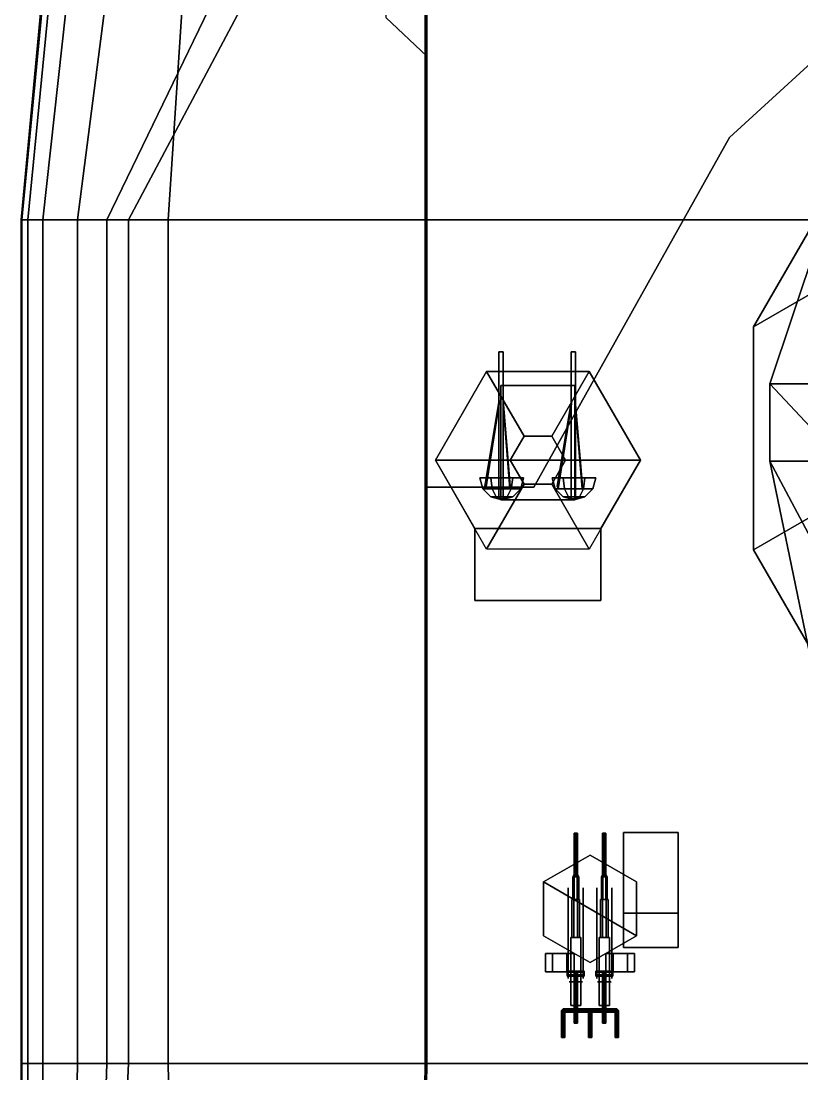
# Model space of a CAD drawing. Header units: millimetres. Extents: x -14 to 14, y -57 to 127.
# Drawn here: x -13.67 to -4.38, y 2.6 to 15.13 of the extents above; entities that cross this region are included whole.
import ezdxf

# ---------------------------------------------------------------- set-up
doc = ezdxf.new("R2010")
doc.units = ezdxf.units.MM
for name, color, linetype in [('barrel', 1, 'Continuous'), ('railings', 6, 'Continuous'), ('sleeve', 5, 'Continuous'), ('turret', 2, 'Continuous')]:
    doc.layers.add(name, color=color, linetype=linetype)

msp = doc.modelspace()

# ---------------------------------------------------------------- linework, layer by layer
for points in [[(-12.74, 22.68), (-12.71, 22.68, -2.81), (-13.66, 12.76, -3.06), (-13.67, 12.76)], [(-11.27, 22.68), (-12.74, 22.68), (-13.67, 12.76), (-11.92, 12.76)], [(-12.71, 22.68, -2.81), (-12.62, 22.68, -3.32), (-13.59, 12.76, -3.53), (-13.66, 12.76, -3.06)], [(-12.62, 22.68, -3.32), (-12.32, 22.68, -3.69), (-13.41, 12.76, -3.88), (-13.59, 12.76, -3.53)], [(-12.32, 22.68, -3.69), (-11.72, 22.68, -3.98), (-13, 12.76, -4.19), (-13.41, 12.76, -3.88)], [(-11.72, 22.68, -3.98), (-7.85, 22.68, -3.98), (-12.65, 12.76, -4.3), (-13, 12.76, -4.19)], [(-7.85, 22.68, -3.98), (-7.12, 22.68, -4.35), (-12.39, 12.76, -4.35), (-12.65, 12.76, -4.3)], [(-7.12, 22.68, -4.35), (7.12, 22.68, -4.35), (12.39, 12.76, -4.35), (-12.39, 12.76, -4.35)], [(-8.86, 22.68, 1.98), (-11.27, 22.68), (-11.92, 12.76), (-8.86, 12.76, 1.98)], [(-8.84, 22.68, 4.2), (-8.86, 22.68, 1.98), (-8.86, 12.76, 1.98), (-8.84, 12.76, 3.99)], [(8.84, 22.68, 4.2), (-8.84, 22.68, 4.2), (-8.84, 12.76, 3.99), (8.84, 12.76, 3.99)], [(-8.84, 18.83, 4.031), (-9.33, 18.37, 4.03), (-9.33, 15.17, 4.03), (-8.84, 14.71, 4.03)], [(-8.84, 14.71, 5.16), (-9.33, 15.17, 5.16), (-9.33, 15.17), (-8.84, 14.71)], [(-8.84, 14.71), (-9.33, 15.17), (-9.33, 15.17, 5.16), (-8.84, 14.71, 5.16)], [(-5.24, 13.74, 5), (-3.802, 15.06, 5.16), (-3.802, 15.06, 4.03), (-5.24, 13.74, 4)], [(-3.802, 15.06, 5.16), (-5.24, 13.74, 5), (-5.24, 13.74, 4), (-3.802, 15.06, 4.03)], [(-4.955, 11.488, 9.04), (1.328, 15.115, 9.04), (-1.328, 15.115, 9.04), (-3.627, 13.787, 9.04)], [(-4.955, 8.832, 9.04), (3.627, 13.787, 9.04), (1.328, 15.115, 9.04), (-4.955, 11.488, 9.04)], [(-8.84, 14.71, 5.16), (-8.84, 9.58, 5), (-8.84, 9.58, 4), (-8.84, 14.71, 4.031)], [(-8.84, 14.71, 4.031), (-8.84, 9.58, 4), (-8.84, 9.58, 5), (-8.84, 14.71, 5.16)], [(-3.627, 6.533, 9.04), (4.955, 11.488, 9.04), (3.627, 13.787, 9.04), (-4.955, 8.832, 9.04)], [(-3.627, 13.787, 3.99), (-4.955, 11.488, 3.99), (-4.955, 11.488, 9.04), (-3.627, 13.787, 9.04)], [(-7.57, 9.58, 5), (-5.24, 13.74, 5), (-5.24, 13.74, 4), (-7.57, 9.58, 3.99)], [(-7.57, 9.58, 3.99), (-5.24, 13.74, 4), (-5.24, 13.74, 5), (-7.57, 9.58, 5)], [(-13.67, 12.76), (-13.66, 12.76, -3.06), (-13.66, 2.72, -3.06), (-13.67, 2.72)], [(-11.92, 12.76), (-13.67, 12.76), (-13.67, 2.72), (-11.92, 2.72)], [(-13.66, 12.76, -3.06), (-13.59, 12.76, -3.53), (-13.59, 2.72, -3.53), (-13.66, 2.72, -3.06)], [(-13.59, 12.76, -3.53), (-13.41, 12.76, -3.88), (-13.41, 2.72, -3.88), (-13.59, 2.72, -3.53)], [(-13.41, 12.76, -3.88), (-13, 12.76, -4.19), (-13, 2.72, -4.19), (-13.41, 2.72, -3.88)], [(-13, 12.76, -4.19), (-12.65, 12.76, -4.3), (-12.65, 2.72, -4.3), (-13, 2.72, -4.19)], [(-12.65, 12.76, -4.3), (-12.39, 12.76, -4.35), (-12.39, 2.72, -4.35), (-12.65, 2.72, -4.3)], [(-12.39, 12.76, -4.35), (12.39, 12.76, -4.35), (12.39, 2.72, -4.35), (-12.39, 2.72, -4.35)], [(-8.86, 12.76, 1.98), (-11.92, 12.76), (-11.92, 2.72), (-8.86, 2.72, 1.98)], [(-8.84, 12.76, 3.99), (-8.86, 12.76, 1.98), (-8.86, 2.72, 1.98), (-8.84, 2.72, 3.99)], [(8.84, 12.76, 3.99), (-8.84, 12.76, 3.99), (-8.84, 2.72, 3.99), (8.84, 2.72, 3.99)], [(-4.955, 11.488, 3.99), (-4.955, 8.832, 3.99), (-4.955, 8.832, 9.04), (-4.955, 11.488, 9.04)], [(-7.985, 9.439, 8.21), (-7.932, 9.439, 8.24), (-7.932, 11.19, 8.24), (-7.985, 11.19, 8.21)], [(-7.932, 9.439, 8.18), (-7.985, 9.439, 8.21), (-7.985, 11.19, 8.21), (-7.932, 11.19, 8.18)], [(-7.932, 11.19, 8.24), (-7.932, 11.19, 8.18), (-7.985, 11.19, 8.21)], [(-7.932, 9.439, 8.24), (-7.932, 9.439, 8.18), (-7.932, 11.19, 8.18), (-7.932, 11.19, 8.24)], [(-7.125, 9.439, 8.21), (-7.072, 9.439, 8.24), (-7.072, 11.19, 8.24), (-7.125, 11.19, 8.21)], [(-7.072, 9.439, 8.18), (-7.125, 9.439, 8.21), (-7.125, 11.19, 8.21), (-7.072, 11.19, 8.18)], [(-7.072, 11.19, 8.24), (-7.072, 11.19, 8.18), (-7.125, 11.19, 8.21)], [(-7.072, 9.439, 8.24), (-7.072, 9.439, 8.18), (-7.072, 11.19, 8.18), (-7.072, 11.19, 8.24)], [(-6.91, 10.957, 6.48), (-8.13, 10.957, 6.48), (-8.74, 9.9, 6.48), (-6.3, 9.9, 6.48)], [(-7.685, 10.186, 6.24), (-7.85, 9.9, 6.24), (-8.74, 9.9, 6.48), (-8.13, 10.957, 6.48)], [(-8.13, 10.957, 6.48), (-8.74, 9.9, 6.48), (-8.74, 9.9, 7.79), (-8.13, 10.957, 7.79)], [(-8.74, 9.9, 6.48), (-8.13, 10.957, 6.48), (-8.13, 10.957, 7.79), (-8.74, 9.9, 7.79)], [(-7.355, 10.186, 6.24), (-7.685, 10.186, 6.24), (-8.13, 10.957, 6.48), (-6.91, 10.957, 6.48)], [(-6.91, 10.957, 6.48), (-8.13, 10.957, 6.48), (-8.13, 10.957, 7.79), (-6.91, 10.957, 7.79)], [(-8.13, 10.957, 6.48), (-6.91, 10.957, 6.48), (-6.91, 10.957, 7.79), (-8.13, 10.957, 7.79)], [(-7.19, 9.9, 6.24), (-7.355, 10.186, 6.24), (-6.91, 10.957, 6.48), (-6.3, 9.9, 6.48)], [(-6.3, 9.9, 6.48), (-6.91, 10.957, 6.48), (-6.91, 10.957, 7.79), (-6.3, 9.9, 7.79)], [(-6.91, 10.957, 6.48), (-6.3, 9.9, 6.48), (-6.3, 9.9, 7.79), (-6.91, 10.957, 7.79)], [(-7.96, 10.79, 7.48), (-7.96, 10.79, 6.48), (-7.96, 9.43, 6.48), (-7.96, 9.43, 8.07)], [(-7.08, 10.79, 7.48), (-7.08, 10.79, 6.48), (-7.96, 10.79, 6.48), (-7.96, 10.79, 7.48)], [(-7.08, 9.43, 8.07), (-7.08, 10.79, 7.48), (-7.96, 10.79, 7.48), (-7.96, 9.43, 8.07)], [(-7.08, 9.43, 6.48), (-7.08, 10.79, 6.48), (-7.08, 10.79, 7.48), (-7.08, 9.43, 8.07)], [(-8.14, 9.56, 8.21), (-8.15, 9.59, 8.21), (-7.98, 10.61, 8.21), (-7.98, 10.57, 8.21)], [(-7.98, 10.57, 8.21), (-7.98, 10.61, 8.21), (-8.15, 9.59, 8.21), (-8.14, 9.56, 8.21)], [(-7.935, 10.57, 8.184), (-7.935, 10.61, 8.184), (-7.85, 9.59, 8.037), (-7.855, 9.56, 8.045)], [(-7.855, 9.56, 8.045), (-7.85, 9.59, 8.037), (-7.935, 10.61, 8.184), (-7.935, 10.57, 8.184)], [(-7.935, 10.57, 8.236), (-7.935, 10.61, 8.236), (-7.85, 9.59, 8.383), (-7.855, 9.56, 8.375)], [(-7.855, 9.56, 8.375), (-7.85, 9.59, 8.383), (-7.935, 10.61, 8.236), (-7.935, 10.57, 8.236)], [(-7.28, 9.56, 8.21), (-7.29, 9.59, 8.21), (-7.12, 10.61, 8.21), (-7.12, 10.57, 8.21)], [(-7.12, 10.57, 8.21), (-7.12, 10.61, 8.21), (-7.29, 9.59, 8.21), (-7.28, 9.56, 8.21)], [(-7.075, 10.57, 8.184), (-7.075, 10.61, 8.184), (-6.99, 9.59, 8.037), (-6.995, 9.56, 8.045)], [(-6.995, 9.56, 8.045), (-6.99, 9.59, 8.037), (-7.075, 10.61, 8.184), (-7.075, 10.57, 8.184)], [(-7.075, 10.57, 8.236), (-7.075, 10.61, 8.236), (-6.99, 9.59, 8.383), (-6.995, 9.56, 8.375)], [(-6.995, 9.56, 8.375), (-6.99, 9.59, 8.383), (-7.075, 10.61, 8.236), (-7.075, 10.57, 8.236)], [(-7.685, 10.186, 3.99), (-7.85, 9.9, 3.99), (-7.85, 9.9, 6.24), (-7.685, 10.186, 6.24)], [(-7.355, 10.186, 3.99), (-7.685, 10.186, 3.99), (-7.685, 10.186, 6.24), (-7.355, 10.186, 6.24)], [(-7.19, 9.9, 3.99), (-7.355, 10.186, 3.99), (-7.355, 10.186, 6.24), (-7.19, 9.9, 6.24)], [(-6.3, 9.9, 6.48), (-8.74, 9.9, 6.48), (-8.27, 9.086, 6.48), (-6.77, 9.086, 6.48)], [(-7.85, 9.9, 6.24), (-7.685, 9.614, 6.24), (-8.13, 8.843, 6.48), (-8.74, 9.9, 6.48)], [(-8.74, 9.9, 6.48), (-8.27, 9.086, 6.48), (-8.27, 9.086, 7.79), (-8.74, 9.9, 7.79)], [(-8.27, 9.086, 6.48), (-8.74, 9.9, 6.48), (-8.74, 9.9, 7.79), (-8.27, 9.086, 7.79)], [(-7.85, 9.9, 3.99), (-7.685, 9.614, 3.99), (-7.685, 9.614, 6.24), (-7.85, 9.9, 6.24)], [(-7.355, 9.614, 3.99), (-7.19, 9.9, 3.99), (-7.19, 9.9, 6.24), (-7.355, 9.614, 6.24)], [(-7.355, 9.614, 6.24), (-7.19, 9.9, 6.24), (-6.3, 9.9, 6.48), (-6.91, 8.843, 6.48)], [(-6.77, 9.086, 6.48), (-6.3, 9.9, 6.48), (-6.3, 9.9, 7.79), (-6.77, 9.086, 7.79)], [(-6.3, 9.9, 6.48), (-6.77, 9.086, 6.48), (-6.77, 9.086, 7.79), (-6.3, 9.9, 7.79)], [(-8.063, 9.56, 8.015), (-8.08, 9.69, 7.985), (-8.21, 9.69, 8.21), (-8.175, 9.56, 8.21)], [(-8.175, 9.56, 8.21), (-8.21, 9.69, 8.21), (-8.08, 9.69, 7.985), (-8.063, 9.56, 8.015)], [(-8.175, 9.56, 8.21), (-8.21, 9.69, 8.21), (-8.08, 9.69, 8.435), (-8.063, 9.56, 8.405)], [(-8.063, 9.56, 8.405), (-8.08, 9.69, 8.435), (-8.21, 9.69, 8.21), (-8.175, 9.56, 8.21)], [(-8.063, 9.56, 8.405), (-8.08, 9.69, 8.435), (-7.82, 9.69, 8.435), (-7.837, 9.56, 8.405)], [(-7.837, 9.56, 8.405), (-7.82, 9.69, 8.435), (-8.08, 9.69, 8.435), (-8.063, 9.56, 8.405)], [(-7.837, 9.56, 8.015), (-7.82, 9.69, 7.985), (-8.08, 9.69, 7.985), (-8.063, 9.56, 8.015)], [(-8.063, 9.56, 8.015), (-8.08, 9.69, 7.985), (-7.82, 9.69, 7.985), (-7.837, 9.56, 8.015)], [(-7.725, 9.56, 8.21), (-7.69, 9.69, 8.21), (-7.82, 9.69, 7.985), (-7.837, 9.56, 8.015)], [(-7.837, 9.56, 8.015), (-7.82, 9.69, 7.985), (-7.69, 9.69, 8.21), (-7.725, 9.56, 8.21)], [(-7.837, 9.56, 8.405), (-7.82, 9.69, 8.435), (-7.69, 9.69, 8.21), (-7.725, 9.56, 8.21)], [(-7.725, 9.56, 8.21), (-7.69, 9.69, 8.21), (-7.82, 9.69, 8.435), (-7.837, 9.56, 8.405)], [(-7.203, 9.56, 8.015), (-7.22, 9.69, 7.985), (-7.35, 9.69, 8.21), (-7.315, 9.56, 8.21)], [(-7.315, 9.56, 8.21), (-7.35, 9.69, 8.21), (-7.22, 9.69, 7.985), (-7.203, 9.56, 8.015)], [(-7.315, 9.56, 8.21), (-7.35, 9.69, 8.21), (-7.22, 9.69, 8.435), (-7.203, 9.56, 8.405)], [(-7.203, 9.56, 8.405), (-7.22, 9.69, 8.435), (-7.35, 9.69, 8.21), (-7.315, 9.56, 8.21)], [(-7.203, 9.56, 8.405), (-7.22, 9.69, 8.435), (-6.96, 9.69, 8.435), (-6.977, 9.56, 8.405)], [(-6.977, 9.56, 8.405), (-6.96, 9.69, 8.435), (-7.22, 9.69, 8.435), (-7.203, 9.56, 8.405)], [(-6.977, 9.56, 8.015), (-6.96, 9.69, 7.985), (-7.22, 9.69, 7.985), (-7.203, 9.56, 8.015)], [(-7.203, 9.56, 8.015), (-7.22, 9.69, 7.985), (-6.96, 9.69, 7.985), (-6.977, 9.56, 8.015)], [(-6.865, 9.56, 8.21), (-6.83, 9.69, 8.21), (-6.96, 9.69, 7.985), (-6.977, 9.56, 8.015)], [(-6.977, 9.56, 8.015), (-6.96, 9.69, 7.985), (-6.83, 9.69, 8.21), (-6.865, 9.56, 8.21)], [(-6.977, 9.56, 8.405), (-6.96, 9.69, 8.435), (-6.83, 9.69, 8.21), (-6.865, 9.56, 8.21)], [(-6.865, 9.56, 8.21), (-6.83, 9.69, 8.21), (-6.96, 9.69, 8.435), (-6.977, 9.56, 8.405)], [(-8.84, 9.58, 5), (-7.57, 9.58, 5), (-7.57, 9.58, 4), (-8.84, 9.58, 4)], [(-8.84, 9.58, 4), (-7.57, 9.58, 4), (-7.57, 9.58, 5), (-8.84, 9.58, 5)], [(-8.015, 9.465, 8.097), (-8.063, 9.56, 8.015), (-8.175, 9.56, 8.21), (-8.08, 9.465, 8.21)], [(-8.08, 9.465, 8.21), (-8.175, 9.56, 8.21), (-8.063, 9.56, 8.015), (-8.015, 9.465, 8.097)], [(-8.08, 9.465, 8.21), (-8.175, 9.56, 8.21), (-8.063, 9.56, 8.405), (-8.015, 9.465, 8.323)], [(-8.015, 9.465, 8.323), (-8.063, 9.56, 8.405), (-8.175, 9.56, 8.21), (-8.08, 9.465, 8.21)], [(-7.685, 9.614, 6.24), (-7.355, 9.614, 6.24), (-6.91, 8.843, 6.48), (-8.13, 8.843, 6.48)], [(-8.015, 9.465, 8.323), (-8.063, 9.56, 8.405), (-7.837, 9.56, 8.405), (-7.885, 9.465, 8.323)], [(-7.885, 9.465, 8.323), (-7.837, 9.56, 8.405), (-8.063, 9.56, 8.405), (-8.015, 9.465, 8.323)], [(-7.885, 9.465, 8.097), (-7.837, 9.56, 8.015), (-8.063, 9.56, 8.015), (-8.015, 9.465, 8.097)], [(-8.015, 9.465, 8.097), (-8.063, 9.56, 8.015), (-7.837, 9.56, 8.015), (-7.885, 9.465, 8.097)], [(-7.82, 9.465, 8.21), (-7.725, 9.56, 8.21), (-7.837, 9.56, 8.015), (-7.885, 9.465, 8.097)], [(-7.885, 9.465, 8.097), (-7.837, 9.56, 8.015), (-7.725, 9.56, 8.21), (-7.82, 9.465, 8.21)], [(-7.885, 9.465, 8.323), (-7.837, 9.56, 8.405), (-7.725, 9.56, 8.21), (-7.82, 9.465, 8.21)], [(-7.82, 9.465, 8.21), (-7.725, 9.56, 8.21), (-7.837, 9.56, 8.405), (-7.885, 9.465, 8.323)], [(-7.685, 9.614, 3.99), (-7.355, 9.614, 3.99), (-7.355, 9.614, 6.24), (-7.685, 9.614, 6.24)], [(-7.155, 9.465, 8.097), (-7.203, 9.56, 8.015), (-7.315, 9.56, 8.21), (-7.22, 9.465, 8.21)], [(-7.22, 9.465, 8.21), (-7.315, 9.56, 8.21), (-7.203, 9.56, 8.015), (-7.155, 9.465, 8.097)], [(-7.22, 9.465, 8.21), (-7.315, 9.56, 8.21), (-7.203, 9.56, 8.405), (-7.155, 9.465, 8.323)], [(-7.155, 9.465, 8.323), (-7.203, 9.56, 8.405), (-7.315, 9.56, 8.21), (-7.22, 9.465, 8.21)], [(-7.155, 9.465, 8.323), (-7.203, 9.56, 8.405), (-6.977, 9.56, 8.405), (-7.025, 9.465, 8.323)], [(-7.025, 9.465, 8.323), (-6.977, 9.56, 8.405), (-7.203, 9.56, 8.405), (-7.155, 9.465, 8.323)], [(-7.025, 9.465, 8.097), (-6.977, 9.56, 8.015), (-7.203, 9.56, 8.015), (-7.155, 9.465, 8.097)], [(-7.155, 9.465, 8.097), (-7.203, 9.56, 8.015), (-6.977, 9.56, 8.015), (-7.025, 9.465, 8.097)], [(-6.96, 9.465, 8.21), (-6.865, 9.56, 8.21), (-6.977, 9.56, 8.015), (-7.025, 9.465, 8.097)], [(-7.025, 9.465, 8.097), (-6.977, 9.56, 8.015), (-6.865, 9.56, 8.21), (-6.96, 9.465, 8.21)], [(-7.025, 9.465, 8.323), (-6.977, 9.56, 8.405), (-6.865, 9.56, 8.21), (-6.96, 9.465, 8.21)], [(-6.96, 9.465, 8.21), (-6.865, 9.56, 8.21), (-6.977, 9.56, 8.405), (-7.025, 9.465, 8.323)], [(-7.95, 9.43, 8.21), (-8.015, 9.465, 8.097), (-8.08, 9.465, 8.21), (-7.95, 9.43, 8.21)], [(-7.95, 9.43, 8.21), (-8.08, 9.465, 8.21), (-8.015, 9.465, 8.097), (-7.95, 9.43, 8.21)], [(-7.95, 9.43, 8.21), (-8.08, 9.465, 8.21), (-8.015, 9.465, 8.323), (-7.95, 9.43, 8.21)], [(-7.95, 9.43, 8.21), (-8.015, 9.465, 8.323), (-8.08, 9.465, 8.21), (-7.95, 9.43, 8.21)], [(-7.95, 9.43, 8.21), (-7.885, 9.465, 8.097), (-8.015, 9.465, 8.097), (-7.95, 9.43, 8.21)], [(-7.95, 9.43, 8.21), (-8.015, 9.465, 8.097), (-7.885, 9.465, 8.097), (-7.95, 9.43, 8.21)], [(-7.95, 9.43, 8.21), (-8.015, 9.465, 8.323), (-7.885, 9.465, 8.323), (-7.95, 9.43, 8.21)], [(-7.95, 9.43, 8.21), (-7.885, 9.465, 8.323), (-8.015, 9.465, 8.323), (-7.95, 9.43, 8.21)], [(-7.96, 9.43, 8.07), (-7.96, 9.43, 6.48), (-7.08, 9.43, 6.48), (-7.08, 9.43, 8.07)], [(-7.95, 9.43, 8.21), (-7.82, 9.465, 8.21), (-7.885, 9.465, 8.097), (-7.95, 9.43, 8.21)], [(-7.95, 9.43, 8.21), (-7.885, 9.465, 8.097), (-7.82, 9.465, 8.21), (-7.95, 9.43, 8.21)], [(-7.95, 9.43, 8.21), (-7.885, 9.465, 8.323), (-7.82, 9.465, 8.21), (-7.95, 9.43, 8.21)], [(-7.95, 9.43, 8.21), (-7.82, 9.465, 8.21), (-7.885, 9.465, 8.323), (-7.95, 9.43, 8.21)], [(-7.09, 9.43, 8.21), (-7.155, 9.465, 8.097), (-7.22, 9.465, 8.21), (-7.09, 9.43, 8.21)], [(-7.09, 9.43, 8.21), (-7.22, 9.465, 8.21), (-7.155, 9.465, 8.097), (-7.09, 9.43, 8.21)], [(-7.09, 9.43, 8.21), (-7.22, 9.465, 8.21), (-7.155, 9.465, 8.323), (-7.09, 9.43, 8.21)], [(-7.09, 9.43, 8.21), (-7.155, 9.465, 8.323), (-7.22, 9.465, 8.21), (-7.09, 9.43, 8.21)], [(-7.09, 9.43, 8.21), (-7.025, 9.465, 8.097), (-7.155, 9.465, 8.097), (-7.09, 9.43, 8.21)], [(-7.09, 9.43, 8.21), (-7.155, 9.465, 8.097), (-7.025, 9.465, 8.097), (-7.09, 9.43, 8.21)], [(-7.09, 9.43, 8.21), (-7.155, 9.465, 8.323), (-7.025, 9.465, 8.323), (-7.09, 9.43, 8.21)], [(-7.09, 9.43, 8.21), (-7.025, 9.465, 8.323), (-7.155, 9.465, 8.323), (-7.09, 9.43, 8.21)], [(-7.09, 9.43, 8.21), (-6.96, 9.465, 8.21), (-7.025, 9.465, 8.097), (-7.09, 9.43, 8.21)], [(-7.09, 9.43, 8.21), (-7.025, 9.465, 8.097), (-6.96, 9.465, 8.21), (-7.09, 9.43, 8.21)], [(-7.09, 9.43, 8.21), (-7.025, 9.465, 8.323), (-6.96, 9.465, 8.21), (-7.09, 9.43, 8.21)], [(-7.09, 9.43, 8.21), (-6.96, 9.465, 8.21), (-7.025, 9.465, 8.323), (-7.09, 9.43, 8.21)], [(-6.77, 8.23, 6.48), (-8.27, 8.23, 6.48), (-8.27, 9.086, 6.48), (-6.77, 9.086, 6.48)], [(-6.77, 9.086, 6.48), (-8.27, 9.086, 6.48), (-8.27, 8.23, 6.48), (-6.77, 8.23, 6.48)], [(-8.27, 8.23, 7.79), (-8.27, 9.086, 7.79), (-8.27, 9.086, 6.48), (-8.27, 8.23, 6.48)], [(-8.27, 8.23, 6.48), (-8.27, 9.086, 6.48), (-8.27, 9.086, 7.79), (-8.27, 8.23, 7.79)], [(-6.77, 8.23, 7.79), (-6.77, 9.086, 7.79), (-6.77, 9.086, 6.48), (-6.77, 8.23, 6.48)], [(-6.77, 8.23, 6.48), (-6.77, 9.086, 6.48), (-6.77, 9.086, 7.79), (-6.77, 8.23, 7.79)], [(-4.955, 8.832, 3.99), (-3.627, 6.533, 3.99), (-3.627, 6.533, 9.04), (-4.955, 8.832, 9.04)], [(-6.77, 8.23, 7.79), (-8.27, 8.23, 7.79), (-8.27, 8.23, 6.48), (-6.77, 8.23, 6.48)], [(-6.77, 8.23, 6.48), (-8.27, 8.23, 6.48), (-8.27, 8.23, 7.79), (-6.77, 8.23, 7.79)], [(-13.67, 2.72), (-13.66, 2.72, -3.06), (-13.66, -7.26, -3.06), (-13.67, -7.26)], [(-11.92, 2.72), (-13.67, 2.72), (-13.67, -7.26), (-11.72, -7.26)], [(-13.66, 2.72, -3.06), (-13.59, 2.72, -3.53), (-13.65, -7.26, -3.53), (-13.66, -7.26, -3.06)], [(-13.59, 2.72, -3.53), (-13.41, 2.72, -3.88), (-13.5, -7.26, -3.88), (-13.65, -7.26, -3.53)], [(-13.41, 2.72, -3.88), (-13, 2.72, -4.19), (-13.18, -7.26, -4.19), (-13.5, -7.26, -3.88)], [(-13, 2.72, -4.19), (-12.65, 2.72, -4.3), (-12.97, -7.26, -4.3), (-13.18, -7.26, -4.19)], [(-12.65, 2.72, -4.3), (-12.39, 2.72, -4.35), (-12.85, -7.26, -4.35), (-12.97, -7.26, -4.3)], [(-12.39, 2.72, -4.35), (12.39, 2.72, -4.35), (12.85, -7.26, -4.35), (-12.85, -7.26, -4.35)], [(-8.86, 2.72, 1.98), (-11.92, 2.72), (-11.72, -7.26), (-9, -7.26, 1.98)], [(8.84, 2.72, 3.99), (-8.84, 2.72, 3.99), (-9, -7.26, 3.99), (9, -7.26, 3.99)], [(-8.84, 2.72, 3.99), (-8.86, 2.72, 1.98), (-9, -7.26, 1.98), (-9, -7.26, 3.99)]]:
    msp.add_3dface(points)
at = {"layer": 'barrel'}
for points in [[(-7.05, 5.46, 5.03), (-7.07, 5.46, 5.01), (-7.09, 5.46, 5.03), (-7.07, 5.46, 5.05)], [(-7.09, 5.46, 5.03), (-7.07, 5.46, 5.01), (-7.07, 4.97, 5.01), (-7.09, 4.97, 5.03)], [(-7.07, 5.46, 5.05), (-7.09, 5.46, 5.03), (-7.09, 4.97, 5.03), (-7.07, 4.97, 5.05)], [(-7.07, 5.46, 5.01), (-7.05, 5.46, 5.03), (-7.05, 4.97, 5.03), (-7.07, 4.97, 5.01)], [(-7.05, 5.46, 5.03), (-7.07, 5.46, 5.05), (-7.07, 4.97, 5.05), (-7.05, 4.97, 5.03)], [(-6.71, 5.46, 5.03), (-6.73, 5.46, 5.01), (-6.75, 5.46, 5.03), (-6.73, 5.46, 5.05)], [(-6.75, 5.46, 5.03), (-6.73, 5.46, 5.01), (-6.73, 4.97, 5.01), (-6.75, 4.97, 5.03)], [(-6.73, 5.46, 5.05), (-6.75, 5.46, 5.03), (-6.75, 4.97, 5.03), (-6.73, 4.97, 5.05)], [(-6.73, 5.46, 5.01), (-6.71, 5.46, 5.03), (-6.71, 4.97, 5.03), (-6.73, 4.97, 5.01)], [(-6.71, 5.46, 5.03), (-6.73, 5.46, 5.05), (-6.73, 4.97, 5.05), (-6.71, 4.97, 5.03)]]:
    msp.add_3dface(points, dxfattribs=at)
at = {"layer": 'railings'}
for points in [[(-8.84, 7.72, 4.92), (-8.84, 7.72, 4.85), (-8.84, 9.58, 4.85), (-8.84, 9.58, 4.92)], [(-8.84, 9.58, 4.92), (-8.84, 9.58, 4.85), (-8.84, 7.72, 4.85), (-8.84, 7.72, 4.92)], [(-8.84, 9.58, 4.49), (-8.84, 9.58, 4.42), (-8.84, 7.72, 4.42), (-8.84, 7.72, 4.49)], [(-8.84, 7.72, 4.49), (-8.84, 7.72, 4.42), (-8.84, 9.58, 4.42), (-8.84, 9.58, 4.49)], [(-8.84, 7.72, 3.99), (-8.84, 7.65, 3.99), (-8.84, 7.65, 4.92), (-8.84, 7.72, 4.92)], [(-8.84, 7.72, 4.92), (-8.84, 7.65, 4.92), (-8.84, 7.65, 3.99), (-8.84, 7.72, 3.99)], [(-8.84, 5.73, 4.92), (-8.84, 5.73, 4.85), (-8.84, 7.65, 4.85), (-8.84, 7.65, 4.92)], [(-8.84, 7.65, 4.92), (-8.84, 7.65, 4.85), (-8.84, 5.73, 4.85), (-8.84, 5.73, 4.92)], [(-8.84, 7.65, 4.49), (-8.84, 7.65, 4.42), (-8.84, 5.73, 4.42), (-8.84, 5.73, 4.49)], [(-8.84, 5.73, 4.49), (-8.84, 5.73, 4.42), (-8.84, 7.65, 4.42), (-8.84, 7.65, 4.49)], [(-8.84, 5.73, 4.92), (-8.84, 5.66, 4.92), (-8.84, 5.66, 3.99), (-8.84, 5.73, 3.99)], [(-8.84, 5.73, 3.99), (-8.84, 5.66, 3.99), (-8.84, 5.66, 4.92), (-8.84, 5.73, 4.92)], [(-8.84, 4.13, 4.92), (-8.84, 4.13, 4.85), (-8.84, 5.66, 4.85), (-8.84, 5.66, 4.92)], [(-8.84, 5.66, 4.92), (-8.84, 5.66, 4.85), (-8.84, 4.13, 4.85), (-8.84, 4.13, 4.92)], [(-8.84, 5.66, 4.49), (-8.84, 5.66, 4.42), (-8.84, 4.13, 4.42), (-8.84, 4.13, 4.49)], [(-8.84, 4.13, 4.49), (-8.84, 4.13, 4.42), (-8.84, 5.66, 4.42), (-8.84, 5.66, 4.49)], [(-8.84, 4.06, 4.49), (-8.84, 4.06, 4.42), (-8.85, 1.82, 4.42), (-8.85, 1.82, 4.49)], [(-8.85, 1.82, 4.49), (-8.85, 1.82, 4.42), (-8.84, 4.06, 4.42), (-8.84, 4.06, 4.49)], [(-8.85, 1.82, 4.92), (-8.85, 1.82, 4.85), (-8.84, 4.06, 4.85), (-8.84, 4.06, 4.92)], [(-8.84, 4.06, 4.92), (-8.84, 4.06, 4.85), (-8.85, 1.82, 4.85), (-8.85, 1.82, 4.92)], [(-8.84, 4.13, 3.99), (-8.84, 4.06, 3.99), (-8.84, 4.06, 4.92), (-8.84, 4.13, 4.92)], [(-8.84, 4.13, 4.92), (-8.84, 4.06, 4.92), (-8.84, 4.06, 3.99), (-8.84, 4.13, 3.99)]]:
    msp.add_3dface(points, dxfattribs=at)
at = {"layer": 'sleeve'}
for points in [[(-7.09, 4.97, 5.03), (-7.07, 4.97, 5.01), (-7.088, 4.94, 5), (-7.105, 4.94, 5.03)], [(-7.07, 4.97, 5.05), (-7.09, 4.97, 5.03), (-7.105, 4.94, 5.03), (-7.088, 4.94, 5.06)], [(-7.105, 4.94, 5.03), (-7.088, 4.94, 5), (-7.088, 4.67, 5), (-7.105, 4.67, 5.03)], [(-7.088, 4.94, 5.06), (-7.105, 4.94, 5.03), (-7.105, 4.67, 5.03), (-7.088, 4.67, 5.06)], [(-7.07, 4.97, 5.01), (-7.07, 4.97, 5.01), (-7.053, 4.94, 5), (-7.088, 4.94, 5)], [(-7.07, 4.97, 5.05), (-7.07, 4.97, 5.05), (-7.088, 4.94, 5.06), (-7.053, 4.94, 5.06)], [(-7.088, 4.94, 5), (-7.053, 4.94, 5), (-7.053, 4.67, 5), (-7.088, 4.67, 5)], [(-7.053, 4.94, 5.06), (-7.088, 4.94, 5.06), (-7.088, 4.67, 5.06), (-7.053, 4.67, 5.06)], [(-7.07, 4.97, 5.01), (-7.05, 4.97, 5.03), (-7.035, 4.94, 5.03), (-7.053, 4.94, 5)], [(-7.05, 4.97, 5.03), (-7.07, 4.97, 5.05), (-7.053, 4.94, 5.06), (-7.035, 4.94, 5.03)], [(-7.053, 4.94, 5), (-7.035, 4.94, 5.03), (-7.035, 4.67, 5.03), (-7.053, 4.67, 5)], [(-7.035, 4.94, 5.03), (-7.053, 4.94, 5.06), (-7.053, 4.67, 5.06), (-7.035, 4.67, 5.03)], [(-6.75, 4.97, 5.03), (-6.73, 4.97, 5.01), (-6.747, 4.94, 5), (-6.765, 4.94, 5.03)], [(-6.73, 4.97, 5.05), (-6.75, 4.97, 5.03), (-6.765, 4.94, 5.03), (-6.747, 4.94, 5.06)], [(-6.765, 4.94, 5.03), (-6.747, 4.94, 5), (-6.747, 4.67, 5), (-6.765, 4.67, 5.03)], [(-6.747, 4.94, 5.06), (-6.765, 4.94, 5.03), (-6.765, 4.67, 5.03), (-6.747, 4.67, 5.06)], [(-6.73, 4.97, 5.01), (-6.73, 4.97, 5.01), (-6.713, 4.94, 5), (-6.747, 4.94, 5)], [(-6.73, 4.97, 5.05), (-6.73, 4.97, 5.05), (-6.747, 4.94, 5.06), (-6.713, 4.94, 5.06)], [(-6.747, 4.94, 5), (-6.713, 4.94, 5), (-6.713, 4.67, 5), (-6.747, 4.67, 5)], [(-6.713, 4.94, 5.06), (-6.747, 4.94, 5.06), (-6.747, 4.67, 5.06), (-6.713, 4.67, 5.06)], [(-6.73, 4.97, 5.01), (-6.71, 4.97, 5.03), (-6.695, 4.94, 5.03), (-6.713, 4.94, 5)], [(-6.71, 4.97, 5.03), (-6.73, 4.97, 5.05), (-6.713, 4.94, 5.06), (-6.695, 4.94, 5.03)], [(-6.713, 4.94, 5), (-6.695, 4.94, 5.03), (-6.695, 4.67, 5.03), (-6.713, 4.67, 5)], [(-6.695, 4.94, 5.03), (-6.713, 4.94, 5.06), (-6.713, 4.67, 5.06), (-6.695, 4.67, 5.03)], [(-7.048, 4.67, 4.991), (-7.093, 4.67, 4.991), (-7.115, 4.67, 5.03), (-7.025, 4.67, 5.03)], [(-7.025, 4.67, 5.03), (-7.115, 4.67, 5.03), (-7.093, 4.67, 5.069), (-7.048, 4.67, 5.069)], [(-7.115, 4.67, 5.03), (-7.093, 4.67, 4.991), (-7.093, 4.22, 4.991), (-7.115, 4.22, 5.03)], [(-7.093, 4.67, 5.069), (-7.115, 4.67, 5.03), (-7.115, 4.22, 5.03), (-7.093, 4.22, 5.069)], [(-7.093, 4.67, 4.991), (-7.048, 4.67, 4.991), (-7.048, 4.22, 4.991), (-7.093, 4.22, 4.991)], [(-7.048, 4.67, 5.069), (-7.093, 4.67, 5.069), (-7.093, 4.22, 5.069), (-7.048, 4.22, 5.069)], [(-7.048, 4.67, 4.991), (-7.025, 4.67, 5.03), (-7.025, 4.22, 5.03), (-7.048, 4.22, 4.991)], [(-7.025, 4.67, 5.03), (-7.048, 4.67, 5.069), (-7.048, 4.22, 5.069), (-7.025, 4.22, 5.03)], [(-6.707, 4.67, 4.991), (-6.753, 4.67, 4.991), (-6.775, 4.67, 5.03), (-6.685, 4.67, 5.03)], [(-6.685, 4.67, 5.03), (-6.775, 4.67, 5.03), (-6.753, 4.67, 5.069), (-6.707, 4.67, 5.069)], [(-6.775, 4.67, 5.03), (-6.753, 4.67, 4.991), (-6.753, 4.22, 4.991), (-6.775, 4.22, 5.03)], [(-6.753, 4.67, 5.069), (-6.775, 4.67, 5.03), (-6.775, 4.22, 5.03), (-6.753, 4.22, 5.069)], [(-6.753, 4.67, 4.991), (-6.707, 4.67, 4.991), (-6.707, 4.22, 4.991), (-6.753, 4.22, 4.991)], [(-6.707, 4.67, 5.069), (-6.753, 4.67, 5.069), (-6.753, 4.22, 5.069), (-6.707, 4.22, 5.069)], [(-6.707, 4.67, 4.991), (-6.685, 4.67, 5.03), (-6.685, 4.22, 5.03), (-6.707, 4.22, 4.991)], [(-6.685, 4.67, 5.03), (-6.707, 4.67, 5.069), (-6.707, 4.22, 5.069), (-6.685, 4.22, 5.03)], [(-7.13, 4.22, 5.1), (-7.13, 4.22, 4.98), (-7.13, 3.41, 4.98), (-7.13, 3.41, 5.1)], [(-7.13, 4.22, 4.98), (-7.01, 4.22, 4.98), (-7.01, 3.41, 4.98), (-7.13, 3.41, 4.98)], [(-7.13, 3.41, 5.1), (-7.01, 3.41, 5.1), (-7.01, 4.22, 5.1), (-7.13, 4.22, 5.1)], [(-7.01, 4.22, 5.1), (-7.01, 4.22, 4.98), (-7.13, 4.22, 4.98), (-7.13, 4.22, 5.1)], [(-7.01, 3.41, 5.1), (-7.01, 3.41, 4.98), (-7.01, 4.22, 4.98), (-7.01, 4.22, 5.1)], [(-6.79, 4.22, 5.1), (-6.79, 4.22, 4.98), (-6.79, 3.41, 4.98), (-6.79, 3.41, 5.1)], [(-6.79, 4.22, 4.98), (-6.67, 4.22, 4.98), (-6.67, 3.41, 4.98), (-6.79, 3.41, 4.98)], [(-6.79, 3.41, 5.1), (-6.67, 3.41, 5.1), (-6.67, 4.22, 5.1), (-6.79, 4.22, 5.1)], [(-6.67, 4.22, 5.1), (-6.67, 4.22, 4.98), (-6.79, 4.22, 4.98), (-6.79, 4.22, 5.1)], [(-6.67, 3.41, 5.1), (-6.67, 3.41, 4.98), (-6.67, 4.22, 4.98), (-6.67, 4.22, 5.1)], [(-7.175, 4.03, 5.013), (-7.345, 4.03, 5.013), (-7.43, 4.03, 5.16), (-7.09, 4.03, 5.16)], [(-7.43, 4.03, 5.16), (-7.345, 4.03, 5.013), (-7.345, 3.81, 5.013), (-7.43, 3.81, 5.16)], [(-7.09, 4.03, 5.16), (-7.43, 4.03, 5.16), (-7.345, 4.03, 5.307), (-7.175, 4.03, 5.307)], [(-7.345, 4.03, 5.307), (-7.43, 4.03, 5.16), (-7.43, 3.81, 5.16), (-7.345, 3.81, 5.307)], [(-7.175, 4.03, 5.307), (-7.345, 4.03, 5.307), (-7.345, 3.81, 5.307), (-7.175, 3.81, 5.307)], [(-7.345, 4.03, 5.013), (-7.175, 4.03, 5.013), (-7.175, 3.81, 5.013), (-7.345, 3.81, 5.013)], [(-7.175, 4.03, 5.013), (-7.09, 4.03, 5.16), (-7.09, 3.81, 5.16), (-7.175, 3.81, 5.013)], [(-7.09, 4.03, 5.16), (-7.175, 4.03, 5.307), (-7.175, 3.81, 5.307), (-7.09, 3.81, 5.16)], [(-6.455, 4.03, 5.013), (-6.625, 4.03, 5.013), (-6.71, 4.03, 5.16), (-6.37, 4.03, 5.16)], [(-6.71, 4.03, 5.16), (-6.625, 4.03, 5.013), (-6.625, 3.81, 5.013), (-6.71, 3.81, 5.16)], [(-6.37, 4.03, 5.16), (-6.71, 4.03, 5.16), (-6.625, 4.03, 5.307), (-6.455, 4.03, 5.307)], [(-6.625, 4.03, 5.307), (-6.71, 4.03, 5.16), (-6.71, 3.81, 5.16), (-6.625, 3.81, 5.307)], [(-6.455, 4.03, 5.307), (-6.625, 4.03, 5.307), (-6.625, 3.81, 5.307), (-6.455, 3.81, 5.307)], [(-6.625, 4.03, 5.013), (-6.455, 4.03, 5.013), (-6.455, 3.81, 5.013), (-6.625, 3.81, 5.013)], [(-6.455, 4.03, 5.013), (-6.37, 4.03, 5.16), (-6.37, 3.81, 5.16), (-6.455, 3.81, 5.013)], [(-6.37, 4.03, 5.16), (-6.455, 4.03, 5.307), (-6.455, 3.81, 5.307), (-6.37, 3.81, 5.16)], [(-7.345, 3.81, 5.013), (-7.175, 3.81, 5.013), (-7.09, 3.81, 5.16), (-7.43, 3.81, 5.16)], [(-7.43, 3.81, 5.16), (-7.09, 3.81, 5.16), (-7.175, 3.81, 5.307), (-7.345, 3.81, 5.307)], [(-7.17, 3.76, 5.02), (-7.17, 3.82, 5.02), (-7.17, 3.805, 4.994), (-7.17, 3.775, 4.994)], [(-7.17, 3.775, 5.046), (-7.17, 3.805, 5.046), (-7.17, 3.82, 5.02), (-7.17, 3.76, 5.02)], [(-6.97, 3.82, 5.02), (-6.97, 3.805, 4.994), (-7.17, 3.805, 4.994), (-7.17, 3.82, 5.02)], [(-6.97, 3.805, 5.046), (-6.97, 3.82, 5.02), (-7.17, 3.82, 5.02), (-7.17, 3.805, 5.046)], [(-6.97, 3.805, 4.994), (-6.97, 3.775, 4.994), (-7.17, 3.775, 4.994), (-7.17, 3.805, 4.994)], [(-6.97, 3.775, 5.046), (-6.97, 3.805, 5.046), (-7.17, 3.805, 5.046), (-7.17, 3.775, 5.046)], [(-6.97, 3.775, 4.994), (-6.97, 3.76, 5.02), (-7.17, 3.76, 5.02), (-7.17, 3.775, 4.994)], [(-6.97, 3.76, 5.02), (-6.97, 3.775, 5.046), (-7.17, 3.775, 5.046), (-7.17, 3.76, 5.02)], [(-7.09, 3.8, 4.96), (-7.07, 3.8, 4.94), (-7.07, 3.35, 4.94), (-7.09, 3.37, 4.96)], [(-7.07, 3.8, 4.98), (-7.09, 3.8, 4.96), (-7.09, 3.37, 4.96), (-7.07, 3.35, 4.98)], [(-7.07, 3.8, 4.94), (-7.05, 3.8, 4.96), (-7.05, 3.37, 4.96), (-7.07, 3.35, 4.94)], [(-7.05, 3.8, 4.96), (-7.07, 3.8, 4.98), (-7.07, 3.35, 4.98), (-7.05, 3.37, 4.96)], [(-6.97, 3.775, 4.994), (-6.97, 3.805, 4.994), (-6.97, 3.82, 5.02), (-6.97, 3.76, 5.02)], [(-6.97, 3.76, 5.02), (-6.97, 3.82, 5.02), (-6.97, 3.805, 5.046), (-6.97, 3.775, 5.046)], [(-6.83, 3.76, 5.02), (-6.83, 3.82, 5.02), (-6.83, 3.805, 4.994), (-6.83, 3.775, 4.994)], [(-6.83, 3.775, 5.046), (-6.83, 3.805, 5.046), (-6.83, 3.82, 5.02), (-6.83, 3.76, 5.02)], [(-6.63, 3.82, 5.02), (-6.63, 3.805, 4.994), (-6.83, 3.805, 4.994), (-6.83, 3.82, 5.02)], [(-6.63, 3.805, 5.046), (-6.63, 3.82, 5.02), (-6.83, 3.82, 5.02), (-6.83, 3.805, 5.046)], [(-6.63, 3.805, 4.994), (-6.63, 3.775, 4.994), (-6.83, 3.775, 4.994), (-6.83, 3.805, 4.994)], [(-6.63, 3.775, 5.046), (-6.63, 3.805, 5.046), (-6.83, 3.805, 5.046), (-6.83, 3.775, 5.046)], [(-6.63, 3.775, 4.994), (-6.63, 3.76, 5.02), (-6.83, 3.76, 5.02), (-6.83, 3.775, 4.994)], [(-6.63, 3.76, 5.02), (-6.63, 3.775, 5.046), (-6.83, 3.775, 5.046), (-6.83, 3.76, 5.02)], [(-6.75, 3.8, 4.96), (-6.73, 3.8, 4.94), (-6.73, 3.35, 4.94), (-6.75, 3.37, 4.96)], [(-6.73, 3.8, 4.98), (-6.75, 3.8, 4.96), (-6.75, 3.37, 4.96), (-6.73, 3.35, 4.98)], [(-6.73, 3.8, 4.94), (-6.71, 3.8, 4.96), (-6.71, 3.37, 4.96), (-6.73, 3.35, 4.94)], [(-6.71, 3.8, 4.96), (-6.73, 3.8, 4.98), (-6.73, 3.35, 4.98), (-6.71, 3.37, 4.96)], [(-6.625, 3.81, 5.013), (-6.455, 3.81, 5.013), (-6.37, 3.81, 5.16), (-6.71, 3.81, 5.16)], [(-6.71, 3.81, 5.16), (-6.37, 3.81, 5.16), (-6.455, 3.81, 5.307), (-6.625, 3.81, 5.307)], [(-6.63, 3.775, 4.994), (-6.63, 3.805, 4.994), (-6.63, 3.82, 5.02), (-6.63, 3.76, 5.02)], [(-6.63, 3.76, 5.02), (-6.63, 3.82, 5.02), (-6.63, 3.805, 5.046), (-6.63, 3.775, 5.046)], [(-7.11, 3.69, 5.381), (-7.15, 3.69, 5.45), (-6.99, 3.69, 5.45), (-7.03, 3.69, 5.381)], [(-7.03, 3.69, 5.381), (-6.99, 3.69, 5.45), (-7.15, 3.69, 5.45), (-7.11, 3.69, 5.381)], [(-6.99, 3.69, 5.45), (-7.03, 3.69, 5.519), (-7.11, 3.69, 5.519), (-7.15, 3.69, 5.45)], [(-7.15, 3.69, 5.45), (-7.11, 3.69, 5.519), (-7.03, 3.69, 5.519), (-6.99, 3.69, 5.45)], [(-7.09, 3.7, 5.35), (-7.07, 3.7, 5.33), (-7.07, 3.2, 5.33), (-7.09, 3.2, 5.35)], [(-7.07, 3.7, 5.37), (-7.09, 3.7, 5.35), (-7.09, 3.2, 5.35), (-7.07, 3.2, 5.37)], [(-7.05, 3.7, 5.35), (-7.07, 3.7, 5.33), (-7.09, 3.7, 5.35), (-7.07, 3.7, 5.37)], [(-7.07, 3.7, 5.33), (-7.05, 3.7, 5.35), (-7.05, 3.2, 5.35), (-7.07, 3.2, 5.33)], [(-7.05, 3.7, 5.35), (-7.07, 3.7, 5.37), (-7.07, 3.2, 5.37), (-7.05, 3.2, 5.35)], [(-7.07, 3.6, 5.1), (-7.07, 3.45, 5.34), (-7.07, 3.55, 5.34), (-7.07, 3.69, 5.1)], [(-7.07, 3.69, 5.1), (-7.07, 3.55, 5.34), (-7.07, 3.45, 5.34), (-7.07, 3.6, 5.1)], [(-6.77, 3.69, 5.381), (-6.81, 3.69, 5.45), (-6.65, 3.69, 5.45), (-6.69, 3.69, 5.381)], [(-6.69, 3.69, 5.381), (-6.65, 3.69, 5.45), (-6.81, 3.69, 5.45), (-6.77, 3.69, 5.381)], [(-6.65, 3.69, 5.45), (-6.69, 3.69, 5.519), (-6.77, 3.69, 5.519), (-6.81, 3.69, 5.45)], [(-6.81, 3.69, 5.45), (-6.77, 3.69, 5.519), (-6.69, 3.69, 5.519), (-6.65, 3.69, 5.45)], [(-6.75, 3.7, 5.35), (-6.73, 3.7, 5.33), (-6.73, 3.2, 5.33), (-6.75, 3.2, 5.35)], [(-6.73, 3.7, 5.37), (-6.75, 3.7, 5.35), (-6.75, 3.2, 5.35), (-6.73, 3.2, 5.37)], [(-6.71, 3.7, 5.35), (-6.73, 3.7, 5.33), (-6.75, 3.7, 5.35), (-6.73, 3.7, 5.37)], [(-6.73, 3.7, 5.33), (-6.71, 3.7, 5.35), (-6.71, 3.2, 5.35), (-6.73, 3.2, 5.33)], [(-6.71, 3.7, 5.35), (-6.73, 3.7, 5.37), (-6.73, 3.2, 5.37), (-6.71, 3.2, 5.35)], [(-6.73, 3.6, 5.1), (-6.73, 3.45, 5.34), (-6.73, 3.55, 5.34), (-6.73, 3.69, 5.1)], [(-6.73, 3.69, 5.1), (-6.73, 3.55, 5.34), (-6.73, 3.45, 5.34), (-6.73, 3.6, 5.1)], [(-7.13, 3.41, 4.98), (-7.01, 3.41, 4.98), (-7.01, 3.41, 5.1), (-7.13, 3.41, 5.1)], [(-6.79, 3.41, 4.98), (-6.67, 3.41, 4.98), (-6.67, 3.41, 5.1), (-6.79, 3.41, 5.1)], [(-7.22, 3.37, 4.96), (-7.24, 3.35, 4.94), (-7.24, 3.35, 5.14), (-7.22, 3.37, 5.16)], [(-7.22, 3.37, 5.16), (-7.24, 3.35, 5.14), (-7.24, 3.29, 5.2), (-7.22, 3.29, 5.22)], [(-7.24, 3.35, 5.14), (-7.22, 3.33, 5.12), (-7.22, 3.29, 5.18), (-7.24, 3.29, 5.2)], [(-7.24, 3.35, 4.94), (-7.22, 3.33, 4.96), (-7.22, 3.33, 5.12), (-7.24, 3.35, 5.14)], [(-7.24, 3.29, 5.2), (-7.22, 3.29, 5.18), (-7.22, 3.21, 5.18), (-7.24, 3.19, 5.2)], [(-7.22, 3.29, 5.22), (-7.24, 3.29, 5.2), (-7.24, 3.19, 5.2), (-7.22, 3.21, 5.22)], [(-7.2, 3.35, 4.94), (-7.22, 3.37, 4.96), (-6.58, 3.37, 4.96), (-6.6, 3.35, 4.94)], [(-7.22, 3.37, 4.96), (-7.2, 3.35, 4.98), (-6.6, 3.35, 4.98), (-6.58, 3.37, 4.96)], [(-7.2, 3.35, 4.94), (-7.22, 3.37, 4.96), (-7.22, 3.37, 5.16), (-7.2, 3.35, 5.14)], [(-7.2, 3.35, 5.14), (-7.22, 3.37, 5.16), (-7.22, 3.29, 5.22), (-7.2, 3.29, 5.2)], [(-7.22, 3.33, 5.12), (-7.2, 3.35, 5.14), (-7.2, 3.29, 5.2), (-7.22, 3.29, 5.18)], [(-7.22, 3.33, 4.96), (-7.2, 3.35, 4.94), (-6.6, 3.35, 4.94), (-6.58, 3.33, 4.96)], [(-7.2, 3.35, 4.98), (-7.22, 3.33, 4.96), (-6.58, 3.33, 4.96), (-6.6, 3.35, 4.98)], [(-7.22, 3.33, 4.96), (-7.2, 3.35, 4.94), (-7.2, 3.35, 5.14), (-7.22, 3.33, 5.12)], [(-7.22, 3.29, 5.18), (-7.2, 3.29, 5.2), (-7.2, 3.19, 5.2), (-7.22, 3.21, 5.18)], [(-7.2, 3.29, 5.2), (-7.22, 3.29, 5.22), (-7.22, 3.21, 5.22), (-7.2, 3.19, 5.2)], [(-6.9, 3.37, 4.96), (-6.92, 3.35, 4.94), (-6.92, 3.35, 5.14), (-6.9, 3.37, 5.16)], [(-6.9, 3.37, 5.16), (-6.92, 3.35, 5.14), (-6.92, 3.29, 5.2), (-6.9, 3.29, 5.22)], [(-6.92, 3.35, 5.14), (-6.9, 3.33, 5.12), (-6.9, 3.29, 5.18), (-6.92, 3.29, 5.2)], [(-6.92, 3.35, 4.94), (-6.9, 3.33, 4.96), (-6.9, 3.33, 5.12), (-6.92, 3.35, 5.14)], [(-6.92, 3.29, 5.2), (-6.9, 3.29, 5.18), (-6.9, 3.21, 5.18), (-6.92, 3.19, 5.2)], [(-6.9, 3.29, 5.22), (-6.92, 3.29, 5.2), (-6.92, 3.19, 5.2), (-6.9, 3.21, 5.22)], [(-6.88, 3.35, 4.94), (-6.9, 3.37, 4.96), (-6.9, 3.37, 5.16), (-6.88, 3.35, 5.14)], [(-6.88, 3.35, 5.14), (-6.9, 3.37, 5.16), (-6.9, 3.29, 5.22), (-6.88, 3.29, 5.2)], [(-6.9, 3.33, 5.12), (-6.88, 3.35, 5.14), (-6.88, 3.29, 5.2), (-6.9, 3.29, 5.18)], [(-6.9, 3.33, 4.96), (-6.88, 3.35, 4.94), (-6.88, 3.35, 5.14), (-6.9, 3.33, 5.12)], [(-6.9, 3.29, 5.18), (-6.88, 3.29, 5.2), (-6.88, 3.19, 5.2), (-6.9, 3.21, 5.18)], [(-6.88, 3.29, 5.2), (-6.9, 3.29, 5.22), (-6.9, 3.21, 5.22), (-6.88, 3.19, 5.2)], [(-6.58, 3.37, 4.96), (-6.6, 3.35, 4.94), (-6.6, 3.35, 5.14), (-6.58, 3.37, 5.16)], [(-6.58, 3.37, 5.16), (-6.6, 3.35, 5.14), (-6.6, 3.29, 5.2), (-6.58, 3.29, 5.22)], [(-6.6, 3.35, 5.14), (-6.58, 3.33, 5.12), (-6.58, 3.29, 5.18), (-6.6, 3.29, 5.2)], [(-6.6, 3.35, 4.94), (-6.58, 3.33, 4.96), (-6.58, 3.33, 5.12), (-6.6, 3.35, 5.14)], [(-6.6, 3.29, 5.2), (-6.58, 3.29, 5.18), (-6.58, 3.21, 5.18), (-6.6, 3.19, 5.2)], [(-6.58, 3.29, 5.22), (-6.6, 3.29, 5.2), (-6.6, 3.19, 5.2), (-6.58, 3.21, 5.22)], [(-6.56, 3.35, 4.94), (-6.58, 3.37, 4.96), (-6.58, 3.37, 5.16), (-6.56, 3.35, 5.14)], [(-6.56, 3.35, 5.14), (-6.58, 3.37, 5.16), (-6.58, 3.29, 5.22), (-6.56, 3.29, 5.2)], [(-6.58, 3.33, 5.12), (-6.56, 3.35, 5.14), (-6.56, 3.29, 5.2), (-6.58, 3.29, 5.18)], [(-6.58, 3.33, 4.96), (-6.56, 3.35, 4.94), (-6.56, 3.35, 5.14), (-6.58, 3.33, 5.12)], [(-6.58, 3.29, 5.18), (-6.56, 3.29, 5.2), (-6.56, 3.19, 5.2), (-6.58, 3.21, 5.18)], [(-6.56, 3.29, 5.2), (-6.58, 3.29, 5.22), (-6.58, 3.21, 5.22), (-6.56, 3.19, 5.2)], [(-7.22, 3.21, 5.27), (-7.24, 3.19, 5.25), (-7.24, 3.12, 5.3), (-7.22, 3.14, 5.32)], [(-7.22, 3.13, 5.06), (-7.24, 3.11, 5.09), (-7.24, 3.19, 5.14), (-7.22, 3.21, 5.12)], [(-7.22, 3.21, 5.12), (-7.24, 3.19, 5.14), (-7.24, 3.19, 5.25), (-7.22, 3.21, 5.27)], [(-7.24, 3.19, 5.25), (-7.22, 3.17, 5.23), (-7.22, 3.1, 5.28), (-7.24, 3.12, 5.3)], [(-7.24, 3.11, 5.09), (-7.22, 3.1, 5.11), (-7.22, 3.17, 5.16), (-7.24, 3.19, 5.14)], [(-7.24, 3.19, 5.14), (-7.22, 3.17, 5.16), (-7.22, 3.17, 5.23), (-7.24, 3.19, 5.25)], [(-7.24, 3.03, 5.3), (-7.22, 3.03, 5.32), (-7.22, 3.14, 5.32), (-7.24, 3.12, 5.3)], [(-7.2, 3.19, 5.25), (-7.22, 3.21, 5.27), (-7.22, 3.14, 5.32), (-7.2, 3.12, 5.3)], [(-7.2, 3.11, 5.09), (-7.22, 3.13, 5.06), (-7.22, 3.21, 5.12), (-7.2, 3.19, 5.14)], [(-7.2, 3.19, 5.14), (-7.22, 3.21, 5.12), (-7.22, 3.21, 5.27), (-7.2, 3.19, 5.25)], [(-7.22, 3.17, 5.23), (-7.2, 3.19, 5.25), (-7.2, 3.12, 5.3), (-7.22, 3.1, 5.28)], [(-7.22, 3.1, 5.11), (-7.2, 3.11, 5.09), (-7.2, 3.19, 5.14), (-7.22, 3.17, 5.16)], [(-7.22, 3.17, 5.16), (-7.2, 3.19, 5.14), (-7.2, 3.19, 5.25), (-7.22, 3.17, 5.23)], [(-7.22, 3.03, 5.32), (-7.2, 3.03, 5.3), (-7.2, 3.12, 5.3), (-7.22, 3.14, 5.32)], [(-7.07, 3.2, 5.37), (-7.09, 3.2, 5.35), (-7.07, 3.2, 5.33), (-7.05, 3.2, 5.35)], [(-6.9, 3.21, 5.27), (-6.92, 3.19, 5.25), (-6.92, 3.12, 5.3), (-6.9, 3.14, 5.32)], [(-6.9, 3.13, 5.06), (-6.92, 3.11, 5.09), (-6.92, 3.19, 5.14), (-6.9, 3.21, 5.12)], [(-6.9, 3.21, 5.12), (-6.92, 3.19, 5.14), (-6.92, 3.19, 5.25), (-6.9, 3.21, 5.27)], [(-6.92, 3.19, 5.25), (-6.9, 3.17, 5.23), (-6.9, 3.1, 5.28), (-6.92, 3.12, 5.3)], [(-6.92, 3.11, 5.09), (-6.9, 3.1, 5.11), (-6.9, 3.17, 5.16), (-6.92, 3.19, 5.14)], [(-6.92, 3.19, 5.14), (-6.9, 3.17, 5.16), (-6.9, 3.17, 5.23), (-6.92, 3.19, 5.25)], [(-6.92, 3.03, 5.3), (-6.9, 3.03, 5.32), (-6.9, 3.14, 5.32), (-6.92, 3.12, 5.3)], [(-6.88, 3.19, 5.25), (-6.9, 3.21, 5.27), (-6.9, 3.14, 5.32), (-6.88, 3.12, 5.3)], [(-6.88, 3.11, 5.09), (-6.9, 3.13, 5.06), (-6.9, 3.21, 5.12), (-6.88, 3.19, 5.14)], [(-6.88, 3.19, 5.14), (-6.9, 3.21, 5.12), (-6.9, 3.21, 5.27), (-6.88, 3.19, 5.25)], [(-6.9, 3.17, 5.23), (-6.88, 3.19, 5.25), (-6.88, 3.12, 5.3), (-6.9, 3.1, 5.28)], [(-6.9, 3.1, 5.11), (-6.88, 3.11, 5.09), (-6.88, 3.19, 5.14), (-6.9, 3.17, 5.16)], [(-6.9, 3.17, 5.16), (-6.88, 3.19, 5.14), (-6.88, 3.19, 5.25), (-6.9, 3.17, 5.23)], [(-6.9, 3.03, 5.32), (-6.88, 3.03, 5.3), (-6.88, 3.12, 5.3), (-6.9, 3.14, 5.32)], [(-6.73, 3.2, 5.37), (-6.75, 3.2, 5.35), (-6.73, 3.2, 5.33), (-6.71, 3.2, 5.35)], [(-6.58, 3.21, 5.27), (-6.6, 3.19, 5.25), (-6.6, 3.12, 5.3), (-6.58, 3.14, 5.32)], [(-6.58, 3.13, 5.06), (-6.6, 3.11, 5.09), (-6.6, 3.19, 5.14), (-6.58, 3.21, 5.12)], [(-6.58, 3.21, 5.12), (-6.6, 3.19, 5.14), (-6.6, 3.19, 5.25), (-6.58, 3.21, 5.27)], [(-6.6, 3.19, 5.25), (-6.58, 3.17, 5.23), (-6.58, 3.1, 5.28), (-6.6, 3.12, 5.3)], [(-6.6, 3.11, 5.09), (-6.58, 3.1, 5.11), (-6.58, 3.17, 5.16), (-6.6, 3.19, 5.14)], [(-6.6, 3.19, 5.14), (-6.58, 3.17, 5.16), (-6.58, 3.17, 5.23), (-6.6, 3.19, 5.25)], [(-6.6, 3.03, 5.3), (-6.58, 3.03, 5.32), (-6.58, 3.14, 5.32), (-6.6, 3.12, 5.3)], [(-6.56, 3.19, 5.25), (-6.58, 3.21, 5.27), (-6.58, 3.14, 5.32), (-6.56, 3.12, 5.3)], [(-6.56, 3.11, 5.09), (-6.58, 3.13, 5.06), (-6.58, 3.21, 5.12), (-6.56, 3.19, 5.14)], [(-6.56, 3.19, 5.14), (-6.58, 3.21, 5.12), (-6.58, 3.21, 5.27), (-6.56, 3.19, 5.25)], [(-6.58, 3.17, 5.23), (-6.56, 3.19, 5.25), (-6.56, 3.12, 5.3), (-6.58, 3.1, 5.28)], [(-6.58, 3.1, 5.11), (-6.56, 3.11, 5.09), (-6.56, 3.19, 5.14), (-6.58, 3.17, 5.16)], [(-6.58, 3.17, 5.16), (-6.56, 3.19, 5.14), (-6.56, 3.19, 5.25), (-6.58, 3.17, 5.23)], [(-6.58, 3.03, 5.32), (-6.56, 3.03, 5.3), (-6.56, 3.12, 5.3), (-6.58, 3.14, 5.32)], [(-7.22, 3.13, 5.06), (-7.2, 3.11, 5.09), (-7.22, 3.1, 5.11), (-7.24, 3.11, 5.09)], [(-7.22, 3.03, 5.28), (-7.24, 3.03, 5.3), (-7.24, 3.12, 5.3), (-7.22, 3.1, 5.28)], [(-7.22, 3.03, 5.28), (-7.2, 3.03, 5.3), (-7.22, 3.03, 5.32), (-7.24, 3.03, 5.3)], [(-7.2, 3.03, 5.3), (-7.22, 3.03, 5.28), (-7.22, 3.1, 5.28), (-7.2, 3.12, 5.3)], [(-6.9, 3.13, 5.06), (-6.88, 3.11, 5.09), (-6.9, 3.1, 5.11), (-6.92, 3.11, 5.09)], [(-6.9, 3.03, 5.28), (-6.92, 3.03, 5.3), (-6.92, 3.12, 5.3), (-6.9, 3.1, 5.28)], [(-6.9, 3.03, 5.28), (-6.88, 3.03, 5.3), (-6.9, 3.03, 5.32), (-6.92, 3.03, 5.3)], [(-6.88, 3.03, 5.3), (-6.9, 3.03, 5.28), (-6.9, 3.1, 5.28), (-6.88, 3.12, 5.3)], [(-6.58, 3.13, 5.06), (-6.56, 3.11, 5.09), (-6.58, 3.1, 5.11), (-6.6, 3.11, 5.09)], [(-6.58, 3.03, 5.28), (-6.6, 3.03, 5.3), (-6.6, 3.12, 5.3), (-6.58, 3.1, 5.28)], [(-6.58, 3.03, 5.28), (-6.56, 3.03, 5.3), (-6.58, 3.03, 5.32), (-6.6, 3.03, 5.3)], [(-6.56, 3.03, 5.3), (-6.58, 3.03, 5.28), (-6.58, 3.1, 5.28), (-6.56, 3.12, 5.3)]]:
    msp.add_3dface(points, dxfattribs=at)
at = {"layer": 'turret'}
for points in [[(-4.76, 10.81, 9.04), (-4.2, 12.48, 9.04), (4.2, 12.48, 9.04), (4.76, 10.81, 9.04)], [(-3.57, 12.09, 11.2), (-4.2, 12.48, 9.04), (-4.76, 10.81, 9.04), (-3.86, 9.85, 11.24)], [(-4.76, 9.89, 9.04), (-4.76, 10.81, 9.04), (4.76, 10.81, 9.04), (4.76, 9.89, 9.04)], [(-3.86, 9.85, 11.24), (-4.76, 10.81, 9.04), (-4.76, 9.89, 9.04), (-3.36, 7.26, 11.61)], [(-3.56, 4.08, 9.04), (-4.76, 9.89, 9.04), (4.76, 9.89, 9.04), (3.56, 4.08, 9.04)], [(-3.36, 7.26, 11.61), (-4.76, 9.89, 9.04), (-3.56, 4.08, 9.04), (-2.94, 3.94, 11.61)], [(-6.5, 4.51, 5.47), (-6.5, 5.47, 5.02), (-6.5, 5.47, 4.47), (-6.5, 4.1, 4.47)], [(-5.85, 5.47, 4.47), (-6.5, 5.47, 4.47), (-6.5, 5.47, 5.02), (-5.85, 5.47, 5.02)], [(-5.85, 5.47, 5.02), (-6.5, 5.47, 5.02), (-6.5, 4.51, 5.47), (-5.85, 4.51, 5.47)], [(-6.5, 4.1, 4.47), (-6.5, 5.47, 4.47), (-5.85, 5.47, 4.47), (-5.85, 4.1, 4.47)], [(-5.85, 4.1, 4.47), (-5.85, 5.47, 4.47), (-5.85, 5.47, 5.02), (-5.85, 4.51, 5.47)], [(-7.454, 4.88, 4.47), (-6.346, 4.24, 4.47), (-6.346, 4.88, 4.47), (-6.9, 5.2, 4.47)], [(-7.454, 4.88, 4.47), (-6.9, 5.2, 4.47), (-6.9, 5.2, 3.99), (-7.454, 4.88, 3.99)], [(-6.9, 5.2, 4.47), (-6.346, 4.88, 4.47), (-6.346, 4.88, 3.99), (-6.9, 5.2, 3.99)], [(-7.454, 4.24, 4.47), (-6.9, 3.92, 4.47), (-6.346, 4.24, 4.47), (-7.454, 4.88, 4.47)], [(-7.454, 4.24, 4.47), (-7.454, 4.88, 4.47), (-7.454, 4.88, 3.99), (-7.454, 4.24, 3.99)], [(-7.16, 4.43, 4.47), (-7.16, 4.81, 4.47), (-7.16, 3.9, 5.15), (-7.16, 3.76, 4.99)], [(-7.16, 3.76, 4.99), (-7.16, 3.9, 5.15), (-7.16, 4.81, 4.47), (-7.16, 4.43, 4.47)], [(-6.98, 4.43, 4.47), (-6.98, 4.81, 4.47), (-6.98, 3.9, 5.15), (-6.98, 3.76, 4.99)], [(-6.98, 3.76, 4.99), (-6.98, 3.9, 5.15), (-6.98, 4.81, 4.47), (-6.98, 4.43, 4.47)], [(-6.82, 3.76, 4.99), (-6.82, 3.9, 5.15), (-6.82, 4.81, 4.47), (-6.82, 4.43, 4.47)], [(-6.82, 4.43, 4.47), (-6.82, 4.81, 4.47), (-6.82, 3.9, 5.15), (-6.82, 3.76, 4.99)], [(-6.64, 3.76, 4.99), (-6.64, 3.9, 5.15), (-6.64, 4.81, 4.47), (-6.64, 4.43, 4.47)], [(-6.64, 4.43, 4.47), (-6.64, 4.81, 4.47), (-6.64, 3.9, 5.15), (-6.64, 3.76, 4.99)], [(-6.346, 4.88, 4.47), (-6.346, 4.24, 4.47), (-6.346, 4.24, 3.99), (-6.346, 4.88, 3.99)], [(-5.85, 4.51, 5.47), (-6.5, 4.51, 5.47), (-6.5, 4.1, 4.47), (-5.85, 4.1, 4.47)], [(-6.9, 3.92, 4.47), (-7.454, 4.24, 4.47), (-7.454, 4.24, 3.99), (-6.9, 3.92, 3.99)], [(-6.346, 4.24, 4.47), (-6.9, 3.92, 4.47), (-6.9, 3.92, 3.99), (-6.346, 4.24, 3.99)], [(-7.16, 3.73, 5.06), (-7.16, 3.82, 5.15), (-7.16, 3.9, 5.15), (-7.16, 3.76, 4.99)], [(-7.16, 3.76, 4.99), (-7.16, 3.9, 5.15), (-7.16, 3.82, 5.15), (-7.16, 3.73, 5.06)], [(-6.98, 3.73, 5.06), (-6.98, 3.82, 5.15), (-6.98, 3.9, 5.15), (-6.98, 3.76, 4.99)], [(-6.98, 3.76, 4.99), (-6.98, 3.9, 5.15), (-6.98, 3.82, 5.15), (-6.98, 3.73, 5.06)], [(-6.82, 3.76, 4.99), (-6.82, 3.9, 5.15), (-6.82, 3.82, 5.15), (-6.82, 3.73, 5.06)], [(-6.82, 3.73, 5.06), (-6.82, 3.82, 5.15), (-6.82, 3.9, 5.15), (-6.82, 3.76, 4.99)], [(-6.64, 3.76, 4.99), (-6.64, 3.9, 5.15), (-6.64, 3.82, 5.15), (-6.64, 3.73, 5.06)], [(-6.64, 3.73, 5.06), (-6.64, 3.82, 5.15), (-6.64, 3.9, 5.15), (-6.64, 3.76, 4.99)]]:
    msp.add_3dface(points, dxfattribs=at)

doc.saveas('drawing.dxf')
